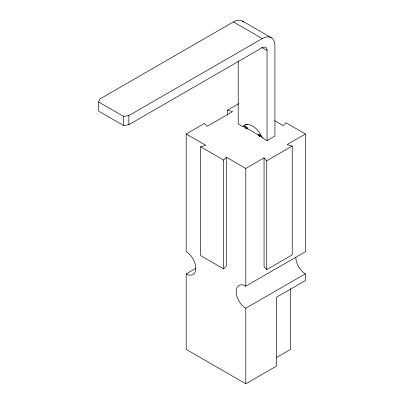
<?xml version="1.0" encoding="UTF-8"?>
<svg xmlns="http://www.w3.org/2000/svg" width="404" height="404" viewBox="0 0 404 404"><rect width="100%" height="100%" fill="white"/><g stroke="black" fill="none" stroke-linecap="round" stroke-linejoin="round"><path stroke-width="0.61" d="M238.198 60.913L238.198 123.952L242.971 126.705A16.044 9.262 60 0 1 262.277 137.855L267.044 140.607L267.044 50.455A6.797 3.924 -60 0 0 262.236 47.682L128.846 124.695L123.594 125.508L98.591 111.075L98.591 101.97L100 98.935L233.391 21.922A17.948 10.363 -60 0 1 243.789 22.169M258.57 134.724L258.161 135.481L259.732 136.385L260.716 135.3L259.146 134.391L258.57 134.724L260.141 135.628L260.716 135.3M259.732 136.385L260.141 135.628M245.794 383.8L186.183 349.384L186.183 273.887A13.6 7.853 60 0 0 195.799 268.337A13.6 7.853 60 0 0 186.183 251.682L186.183 134.002L205.702 145.268L200.606 146.768L200.606 255.57L223.68 268.892L223.68 160.09L226.275 157.146L245.794 168.417L264.065 157.868L266.751 160.762L266.751 269.559L292.233 254.848L292.233 146.046L287.138 144.546L305.409 134.002L305.409 251.753L245.794 286.168L245.213 285.785A13.6 7.853 60 0 0 236.204 290.885A13.6 7.853 60 0 0 243.875 306.974L245.794 308.237L245.794 383.8L276.563 366.039L276.563 297.203L305.409 280.548L305.409 273.821L303.485 272.554A13.6 7.853 60 0 1 295.809 257.919M223.68 268.892L226.275 265.948L226.275 157.146M98.591 101.97L123.594 116.403L128.846 115.589L262.236 38.577A17.948 10.363 -60 0 1 274.927 45.905L274.927 136.052L267.044 140.607M186.183 134.002L204.449 123.452L207.141 126.341L232.623 111.63L227.528 110.13L227.528 115.16M227.528 110.13L238.809 103.616M242.971 126.705L243.546 126.371A16.044 9.262 60 0 1 245.784 124.634M247.47 128.639L246.894 128.972L245.334 128.073L244.935 126.851L245.516 126.518L247.076 127.422L247.47 128.639L258.742 135.148M244.935 126.851L246.501 127.755L247.076 127.422M262.277 137.855L262.853 137.522M266.751 160.762L292.233 146.046M186.183 273.887L195.94 268.256M245.794 308.237L305.409 273.821M276.664 357.429L290.602 349.384L290.602 288.683M242.365 21.033L271.21 37.688M233.391 21.922L262.236 38.577M261.6 47.313L267.044 50.455M305.409 134.002L285.891 122.73L283.295 125.674L274.705 120.715M243.546 126.371L245.435 127.467M260.312 136.052L261.837 136.931M200.606 146.768L223.68 160.09M266.751 269.559L264.065 266.67L264.065 157.868M246.501 127.755L246.894 128.972M245.794 168.417L245.794 286.168M128.846 115.589L128.846 124.695M123.594 116.403L123.594 125.508M246.692 124.341A16.044 9.262 60 0 1 247.672 124.2"/></g></svg>
